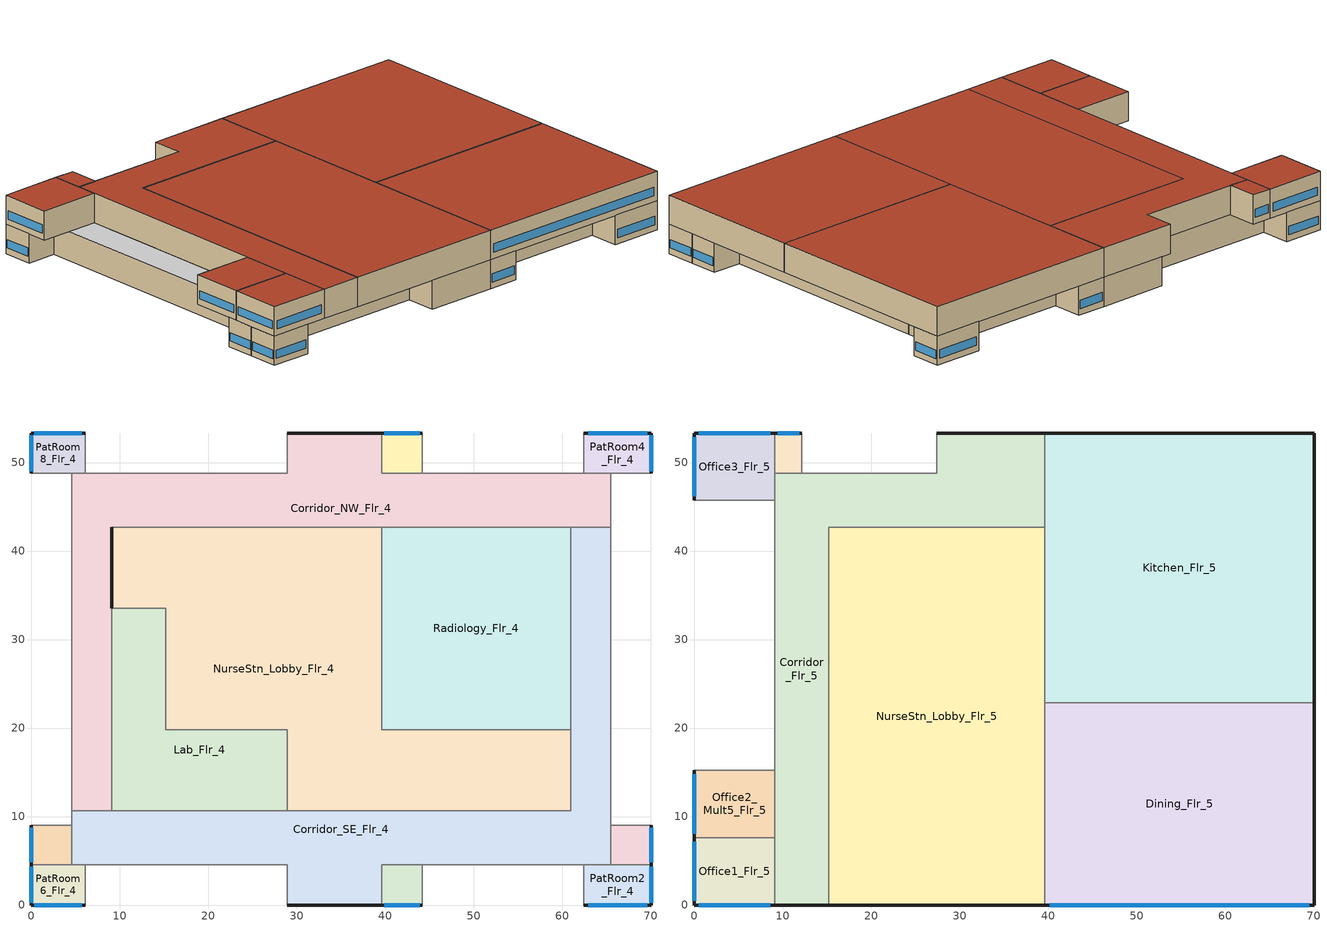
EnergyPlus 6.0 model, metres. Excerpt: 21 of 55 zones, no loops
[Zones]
PatRoom1_Mult10_Flr_4
 floor adiabatic (int_slab_floor): 44.2,4.57 44.2,0 39.62,0 39.62,4.57 z12.8
 wall outside (res_ext_wall): 39.62,0 44.2,0 z12.8:17.07
 wall adiabatic (int_wall): 44.2,0 44.2,4.57 39.62,4.57 39.62,0 z12.8:17.07
 window (Window_U_0.48_SHGC_0.40): 39.9,0 43.92,0 z13.72:14.94
 ceiling adiabatic (int_slab_ceiling): 39.62,4.57 39.62,0 44.2,0 44.2,4.57 z17.07
PatRoom2_Flr_4
 floor adiabatic (int_slab_floor): 70.1,4.57 70.1,0 62.48,0 62.48,4.57 z12.8
 wall outside (res_ext_wall): 62.48,0 70.1,0 70.1,4.57 z12.8:17.07
 wall adiabatic (int_wall): 70.1,4.57 62.48,4.57 62.48,0 z12.8:17.07
 window (Window_U_0.48_SHGC_0.40): 70.1,0.27 70.1,4.3 / 62.94,0 69.65,0 z13.72:14.94
 ceiling adiabatic (int_slab_ceiling): 62.48,4.57 62.48,0 70.1,0 70.1,4.57 z17.07
PatRoom3_Mult10_Flr_4
 floor adiabatic (int_slab_floor): 70.1,8.99 70.1,4.57 65.53,4.57 65.53,8.99 z12.8
 wall outside (res_ext_wall): 70.1,4.57 70.1,8.99 z12.8:17.07
 wall adiabatic (int_wall): 70.1,8.99 65.53,8.99 65.53,4.57 70.1,4.57 z12.8:17.07
 window (Window_U_0.48_SHGC_0.40): 70.1,4.84 70.1,8.73 z13.72:14.94
 ceiling adiabatic (int_slab_ceiling): 65.53,8.99 65.53,4.57 70.1,4.57 70.1,8.99 z17.07
PatRoom4_Flr_4
 floor adiabatic (int_slab_floor): 70.1,53.34 70.1,48.77 62.48,48.77 62.48,53.34 z12.8
 wall outside (res_ext_wall): 70.1,48.77 70.1,53.34 62.48,53.34 z12.8:17.07
 wall adiabatic (int_wall): 62.48,53.34 62.48,48.77 70.1,48.77 z12.8:17.07
 window (Window_U_0.48_SHGC_0.40): 69.65,53.34 62.94,53.34 / 70.1,49.04 70.1,53.07 z13.72:14.94
 ceiling adiabatic (int_slab_ceiling): 62.48,53.34 62.48,48.77 70.1,48.77 70.1,53.34 z17.07
PatRoom5_Mult10_Flr_4
 floor adiabatic (int_slab_floor): 44.2,53.34 44.2,48.77 39.62,48.77 39.62,53.34 z12.8
 wall outside (res_ext_wall): 44.2,53.34 39.62,53.34 z12.8:17.07
 wall adiabatic (int_wall): 39.62,53.34 39.62,48.77 44.2,48.77 44.2,53.34 z12.8:17.07
 window (Window_U_0.48_SHGC_0.40): 43.92,53.34 39.9,53.34 z13.72:14.94
 ceiling adiabatic (int_slab_ceiling): 39.62,53.34 39.62,48.77 44.2,48.77 44.2,53.34 z17.07
Radiology_Flr_4
 floor adiabatic (int_slab_floor): 60.96,42.67 60.96,19.81 39.62,19.81 39.62,42.67 z12.8
 wall to Corridor_NW_Flr_4 (int_wall): 60.96,42.67 39.62,42.67 z12.8:17.07
 wall to Corridor_SE_Flr_4 (int_wall): 60.96,19.81 60.96,42.67 z12.8:17.07
 wall to NurseStn_Lobby_Flr_4 (int_wall): 39.62,42.67 39.62,19.81 60.96,19.81 z12.8:17.07
 ceiling adiabatic (int_slab_ceiling): 39.62,42.67 39.62,19.81 60.96,19.81 60.96,42.67 z17.07
PatRoom6_Flr_4
 floor adiabatic (int_slab_floor): 6.1,4.57 6.1,0 0,0 0,4.57 z12.8
 wall outside (res_ext_wall): 0,4.57 0,0 6.1,0 z12.8:17.07
 wall adiabatic (int_wall): 6.1,0 6.1,4.57 0,4.57 z12.8:17.07
 window (Window_U_0.48_SHGC_0.40): 0.37,0 5.73,0 / 0,4.3 0,0.27 z13.72:14.94
 ceiling adiabatic (int_slab_ceiling): 0,4.57 0,0 6.1,0 6.1,4.57 z17.07
PatRoom7_Mult10_Flr_4
 floor adiabatic (int_slab_floor): 4.57,8.99 4.57,4.57 0,4.57 0,8.99 z12.8
 wall outside (res_ext_wall): 0,8.99 0,4.57 z12.8:17.07
 wall adiabatic (int_wall): 0,4.57 4.57,4.57 4.57,8.99 0,8.99 z12.8:17.07
 window (Window_U_0.48_SHGC_0.40): 0,8.73 0,4.84 z13.72:14.94
 ceiling adiabatic (int_slab_ceiling): 0,8.99 0,4.57 4.57,4.57 4.57,8.99 z17.07
PatRoom8_Flr_4
 floor adiabatic (int_slab_floor): 6.1,53.34 6.1,48.77 0,48.77 0,53.34 z12.8
 wall outside (res_ext_wall): 6.1,53.34 0,53.34 0,48.77 z12.8:17.07
 wall adiabatic (int_wall): 0,48.77 6.1,48.77 6.1,53.34 z12.8:17.07
 window (Window_U_0.48_SHGC_0.40): 5.73,53.34 0.37,53.34 / 0,53.07 0,49.04 z13.72:14.94
 ceiling adiabatic (int_slab_ceiling): 0,53.34 0,48.77 6.1,48.77 6.1,53.34 z17.07
NurseStn_Lobby_Flr_4
 floor adiabatic (int_slab_floor): 9.14,42.67 39.62,42.67 39.62,19.81 60.96,19.81 60.96,10.67 28.96,10.67 28.96,19.81 15.24,19.81 15.24,33.53 9.14,33.53 z12.8
 wall outside (Air_Wall): 9.14,42.67 9.14,33.53 z12.8:17.07
 wall to Corridor_NW_Flr_4 (Air_Wall): 39.62,42.67 9.14,42.67 z12.8:17.07
 wall to Corridor_SE_Flr_4 (Air_Wall): 28.96,10.67 60.96,10.67 60.96,19.81 z12.8:17.07
 wall to Lab_Flr_4 (int_wall): 9.14,33.53 15.24,33.53 15.24,19.81 28.96,19.81 28.96,10.67 z12.8:17.07
 ceiling adiabatic (int_slab_ceiling): 9.14,42.67 9.14,33.53 15.24,33.53 15.24,19.81 28.96,19.81 28.96,10.67 60.96,10.67 60.96,19.81 39.62,19.81 39.62,42.67 z17.07
Lab_Flr_4
 floor adiabatic (int_slab_floor): 9.14,33.53 15.24,33.53 15.24,19.81 28.96,19.81 28.96,10.67 9.14,10.67 z12.8
 wall to Corridor_SE_Flr_4 (int_wall): 9.14,10.67 28.96,10.67 z12.8:17.07
 wall to Corridor_NW_Flr_4 (int_wall): 9.14,33.58 9.14,10.67 z12.8:17.07
 ceiling adiabatic (int_slab_ceiling): 9.14,33.53 9.14,10.67 28.96,10.67 28.96,19.81 15.24,19.81 15.24,33.53 z17.07
Corridor_SE_Flr_4
 floor adiabatic (int_slab_floor): 4.57,4.57 4.57,10.67 60.96,10.67 60.96,42.67 65.53,42.67 65.53,4.57 39.62,4.57 39.62,0 28.96,0 28.96,4.57 z12.8
 wall outside (res_ext_wall): 28.96,0 39.62,0 z12.8:17.07
 wall adiabatic (int_wall): 39.62,0 39.62,4.57 65.53,4.57 65.53,42.67 / 4.57,10.67 4.57,4.57 28.96,4.57 28.96,0 z12.8:17.07
 wall to Corridor_NW_Flr_4 (Air_Wall): 65.53,42.67 60.96,42.67 / 9.14,10.67 4.57,10.67 z12.8:17.07
 ceiling adiabatic (int_slab_ceiling): 4.57,4.57 28.96,4.57 28.96,0 39.62,0 39.62,4.57 65.53,4.57 65.53,42.67 60.96,42.67 60.96,10.67 4.57,10.67 z17.07
Corridor_NW_Flr_4
 floor adiabatic (int_slab_floor): 4.57,10.67 4.57,48.77 28.96,48.77 28.96,53.34 39.62,53.34 39.62,48.77 65.53,48.77 65.53,42.67 9.14,42.67 9.14,10.67 z12.8
 wall outside (Air_Wall): 9.14,33.58 9.14,42.67 z12.8:17.07
 wall outside (res_ext_wall): 39.62,53.34 28.96,53.34 z12.8:17.07
 wall adiabatic (int_wall): 65.53,42.67 65.53,48.77 39.62,48.77 39.62,53.34 / 28.96,53.34 28.96,48.77 4.57,48.77 4.57,10.67 z12.8:17.07
 ceiling adiabatic (int_slab_ceiling): 4.57,10.67 9.14,10.67 9.14,42.67 65.53,42.67 65.53,48.77 39.62,48.77 39.62,53.34 28.96,53.34 28.96,48.77 4.57,48.77 z17.07
Dining_Flr_5
 floor adiabatic (int_slab_floor): 39.62,0 39.62,22.86 70.1,22.86 70.1,0 z17.07
 wall outside (nonres_ext_wall): 39.62,0 70.1,0 70.1,22.86 z17.07:21.34
 wall to Kitchen_Flr_5 (int_wall): 70.1,22.86 39.62,22.86 z17.07:21.34
 wall to NurseStn_Lobby_Flr_5 (int_wall): 39.62,22.86 39.62,0 z17.07:21.34
 window (Window_U_0.48_SHGC_0.40): 40.2,0 69.53,0 z17.98:19.2
 roof outside (nonres_roof): 39.62,0 70.1,0 70.1,22.86 39.62,22.86 z21.34
NurseStn_Lobby_Flr_5
 floor adiabatic (int_slab_floor): 15.24,0 15.24,42.67 39.62,42.67 39.62,0 z17.07
 wall outside (nonres_ext_wall): 15.24,0 39.62,0 z17.07:21.34
 wall to Corridor_Flr_5 (Air_Wall): 39.62,42.67 15.24,42.67 z17.07:21.34
 wall to Kitchen_Flr_5 (int_wall): 39.62,22.86 39.62,42.67 z17.07:21.34
 wall to Corridor_Flr_5 (int_wall): 15.24,42.67 15.24,0 z17.07:21.34
 roof outside (nonres_roof): 15.24,0 39.62,0 39.62,42.67 15.24,42.67 z21.34
Kitchen_Flr_5
 floor adiabatic (int_slab_floor): 70.1,53.34 70.1,22.86 39.62,22.86 39.62,53.34 z17.07
 wall outside (nonres_ext_wall): 70.1,22.86 70.1,53.34 39.62,53.34 z17.07:21.34
 wall to Corridor_Flr_5 (int_wall): 39.62,53.34 39.62,42.67 z17.07:21.34
 roof outside (nonres_roof): 39.62,53.34 39.62,22.86 70.1,22.86 70.1,53.34 z21.34
Office1_Flr_5
 floor adiabatic (int_slab_floor): 9.14,7.62 9.14,0 0,0 0,7.62 z17.07
 wall outside (nonres_ext_wall): 0,7.62 0,0 9.14,0 z17.07:21.34
 wall adiabatic (int_wall): 9.14,0 9.14,7.62 0,7.62 z17.07:21.34
 window (Window_U_0.48_SHGC_0.40): 0.55,0 8.6,0 / 0,7.16 0,0.46 z17.98:19.2
 roof outside (nonres_roof): 0,7.62 0,0 9.14,0 9.14,7.62 z21.34
Office2_Mult5_Flr_5
 floor adiabatic (int_slab_floor): 9.14,15.24 9.14,7.62 0,7.62 0,15.24 z17.07
 wall outside (nonres_ext_wall): 0,15.24 0,7.62 z17.07:21.34
 wall adiabatic (int_wall): 0,7.62 9.14,7.62 9.14,15.24 0,15.24 z17.07:21.34
 window (Window_U_0.48_SHGC_0.40): 0,14.78 0,8.08 z17.98:19.2
 roof outside (nonres_roof): 0,15.24 0,7.62 9.14,7.62 9.14,15.24 z21.34
Office3_Flr_5
 floor adiabatic (int_slab_floor): 9.14,53.34 9.14,45.72 0,45.72 0,53.34 z17.07
 wall outside (nonres_ext_wall): 9.14,53.34 0,53.34 0,45.72 z17.07:21.34
 wall adiabatic (int_wall): 0,45.72 9.14,45.72 9.14,53.34 z17.07:21.34
 window (Window_U_0.48_SHGC_0.40): 8.6,53.34 0.55,53.34 / 0,52.88 0,46.18 z17.98:19.2
 roof outside (nonres_roof): 0,53.34 0,45.72 9.14,45.72 9.14,53.34 z21.34
Office4_Mult6_Flr_5
 floor adiabatic (int_slab_floor): 12.19,53.34 12.19,48.77 9.14,48.77 9.14,53.34 z17.07
 wall outside (nonres_ext_wall): 12.19,53.34 9.14,53.34 z17.07:21.34
 wall adiabatic (int_wall): 9.14,53.34 9.14,48.77 12.19,48.77 12.19,53.34 z17.07:21.34
 window (Window_U_0.48_SHGC_0.40): 11.88,53.34 9.45,53.34 z17.98:19.2
 roof outside (nonres_roof): 9.14,53.34 9.14,48.77 12.19,48.77 12.19,53.34 z21.34
Corridor_Flr_5
 floor adiabatic (int_slab_floor): 9.14,0 9.14,48.77 27.43,48.77 27.43,53.34 39.62,53.34 39.62,42.67 15.24,42.67 15.24,0 z17.07
 wall outside (nonres_ext_wall): 39.62,53.34 27.43,53.34 / 9.14,0 15.24,0 z17.07:21.34
 wall adiabatic (int_wall): 27.43,53.34 27.43,48.77 9.14,48.77 9.14,0 z17.07:21.34
 roof outside (nonres_roof): 9.14,0 15.24,0 15.24,42.67 39.62,42.67 39.62,53.34 27.43,53.34 27.43,48.77 9.14,48.77 z21.34
[Building]
ASHRAE 90.1 Prototype:Hospital: -90, City, 0.04, 0.2, FullInteriorAndExterior, 25
[Site:Location]
Site:Location=CHICAGO_IL_USA TMY2-94846; Latitude {N+ S-}=41.78; Longitude {W- E+}=-87.75; Time Zone Relative to GMT {GMT+/-}=-6; Elevation {m}=190
[SizingPeriod:DesignDay] Barometric Pressure {N/M**2}=99063.21; Rain {0-no,1-yes}=0; Snow on ground {0-no,1-yes}=0; Day of Month=21; Daylight Savings Time Indicator=0; Humidity Indicating Temperature Type=WetBulb
Name | Max Dry-Bulb {C} | Daily Temp Range {C} | WetBulb at Max {C} | Wind Speed {M/Sec} | Wind Direction {Degrees N=0, S=180} | Clearness {0.0 to 1.1} | Month | Day Type
CHICAGO_IL_USA Heating 99.6% Conditions | -21.2 | 0 | -21.2 | 4.6 | 270 | 0 | 1 | WinterDesignDay
CHICAGO_IL_USA Cooling .4% Conditions DB=>MWB | 32.8 | 10.9 | 23.6 | 0 | 0 | 1 | 7 | SummerDesignDay
[Site:WaterMainsTemperature]
Calculation Method=Correlation; Annual Average Outdoor Air Temperature {C},                        !- Annual Average Outdoor Air Temperature {C},                        !- Annual Average Outdoor Air Temperature {C}=9.75; Maximum Difference In Monthly Average Outdoor Air Temperatures {deltaC}!- Maximum Difference In Monthly Average Outdoor Air Temperatures {deltaC}!- Maximum Difference In Monthly Average Outdoor Air Temperatures {deltaC}=28.14
[Material]
Name | Roughness | Thickness {m} | Conductivity {W/m-K} | Density {kg/m3} | Specific Heat {J/kg-K} | Thermal Absorptance | Solar Absorptance | Visible Absorptance | Absorptance:Thermal | Absorptance:Solar | Absorptance:Visible
Std Wood 6inch | MediumSmooth | 0.15 | 0.12 | 540 | 1210 | 0.9 | 0.7 | 0.7
F08 Metal surface | Smooth | 0.0008 | 45.28 | 7824 | 500
F13 Built-up roofing | Rough | 0.0095 | 0.16 | 1120 | 1460 |  |  |  | 0.9 | 0.7
G01 13mm gypsum board | Smooth | 0.0127 | 0.16 | 800 | 1090 |  |  |  | 0.9 | 0.7 | 0.5
200mm Normalweight concrete wall | MediumRough | 0.2032 | 2.31 | 2322 | 832
100mm Normalweight concrete floor | MediumRough | 0.1016 | 2.31 | 2322 | 832
[Material:NoMass]
CP02 CARPET PAD: VeryRough, 0.21648, 0.9, 0.7, 0.8
Air_Wall_Material: Rough, 0.207949, 0.9, 0.7
Nonres_Roof_Insulation: MediumSmooth, 3.4722, 0.9, 0.7, 0.7
Nonres_Exterior_Wall_Insulation: MediumSmooth, 1.63975, 0.9, 0.7, 0.7
Res_Exterior_Wall_Insulation: MediumSmooth, 1.88434, 0.9, 0.7, 0.7
[Construction]
InteriorFurnishings: Std Wood 6inch
Air_Wall: Air_Wall_Material
int_wall: G01 13mm gypsum board, G01 13mm gypsum board
int_slab_floor: 100mm Normalweight concrete floor, CP02 CARPET PAD
int_slab_ceiling: CP02 CARPET PAD, 100mm Normalweight concrete floor
nonres_roof: F13 Built-up roofing, Nonres_Roof_Insulation, F08 Metal surface
nonres_ext_wall: 200mm Normalweight concrete wall, Nonres_Exterior_Wall_Insulation, G01 13mm gypsum board
res_ext_wall: 200mm Normalweight concrete wall, Res_Exterior_Wall_Insulation, G01 13mm gypsum board
Window_U_0.48_SHGC_0.40: REF D CLEAR 6MM, AIR 13MM, CLEAR 6MM
[WindowMaterial:Glazing] Optical Data Type=SpectralAverage; Thickness {m}=0.006; Infrared Transmittance at Normal Incidence=0; Front Side Infrared Hemispherical Emissivity=0.84; Conductivity {W/m-K}=0.9
Name | Solar Transmittance at Normal Incidence | Front Side Solar Reflectance at Normal Incidence | Back Side Solar Reflectance at Normal Incidence | Visible Transmittance at Normal Incidence | Front Side Visible Reflectance at Normal Incidence | Back Side Visible Reflectance at Normal Incidence | Back Side Infrared Hemispherical Emissivity
CLEAR 6MM | 0.775 | 0.071 | 0.071 | 0.881 | 0.08 | 0.08 | 0.84
REF D CLEAR 6MM | 0.429 | 0.308 | 0.379 | 0.334 | 0.453 | 0.505 | 0.82
[WindowMaterial:Gas]
AIR 13MM: Gas Type=Air; Thickness {m}=0.0127
[SurfaceProperty:OtherSideCoefficients] Combined Convective Radiative Film Coefficient=0; Constant Temperature=1; Constant Temperature Coefficient=1; External Dry-Bulb Temperature Coefficient=0; Ground Temperature Coefficient=0; Wind Speed Coefficient=0; Zone Air Temperature Coefficient=0; Sinusoidal Variation of Constant Temperature Coefficient=No; Period of Sinusoidal Variation=24
Name | Constant Temperature Schedule
surfPropOthSdCoefBasementAvgWall | scheduleOSCBasementWallSurfaceTemp
surfPropOthSdCoefBasementAvgFloor | scheduleOSCBasementFloorTemp
surfPropOthSdCoefBasementUpperWall | scheduleOSCBasementUpperWallTemp
surfPropOthSdCoefBasementLowerWall | scheduleOSCBasementLowerWallTemp
[Zone] Type=1; Ceiling Height {m}=4.2683; Part of Total Floor Area=YES
Name | Multiplier | Volume {m3}
PatRoom1_Mult10_Flr_4; PatRoom5_Mult10_Flr_4 | 10 | 89.21
PatRoom2_Flr_4; PatRoom4_Flr_4 | 1 | 148.71
PatRoom3_Mult10_Flr_4; PatRoom7_Mult10_Flr_4 | 10 | 86.26
Radiology_Flr_4 | 1 | 2081.82
PatRoom6_Flr_4; PatRoom8_Flr_4 | 1 | 118.96
NurseStn_Lobby_Flr_4 | 1 | 3866.22
Lab_Flr_4 | 1 | 1129.43
Corridor_SE_Flr_4; Corridor_NW_Flr_4 | 1 | 2418.88
Dining_Flr_5 | 1 | 2974.04
NurseStn_Lobby_Flr_5 | 1 | 4441.23
Kitchen_Flr_5 | 1 | 3965.37
Office1_Flr_5 | 1 | 297.5
Office2_Mult5_Flr_5 | 5 | 297.41
Office3_Flr_5 | 1 | 297.41
Office4_Mult6_Flr_5 | 6 | 59.5
Corridor_Flr_5 | 1 | 2141.32
[InternalMass] Construction=InteriorFurnishings
Name | Zone | Surface Area {m2}
PatRoom1_Mult10_Flr_4_InternalMass_1 | PatRoom1_Mult10_Flr_4 | 41.8064
PatRoom2_Flr_4_InternalMass_1 | PatRoom2_Flr_4 | 69.6773
PatRoom3_Mult10_Flr_4_InternalMass_1 | PatRoom3_Mult10_Flr_4 | 40.4165
PatRoom4_Flr_4_InternalMass_1 | PatRoom4_Flr_4 | 69.6773
PatRoom5_Mult10_Flr_4_InternalMass_1 | PatRoom5_Mult10_Flr_4 | 41.8064
Radiology_Flr_4_InternalMass_1 | Radiology_Flr_4 | 975.4819
PatRoom6_Flr_4_InternalMass_1 | PatRoom6_Flr_4 | 55.7418
PatRoom7_Mult10_Flr_4_InternalMass_1 | PatRoom7_Mult10_Flr_4 | 40.4165
PatRoom8_Flr_4_InternalMass_1 | PatRoom8_Flr_4 | 55.7418
NurseStn_Lobby_Flr_4_InternalMass_1 | NurseStn_Lobby_Flr_4 | 1811.61
Lab_Flr_4_InternalMass_1 | Lab_Flr_4 | 529.5473
Corridor_SE_Flr_4_InternalMass_1 | Corridor_SE_Flr_4 | 1133.42
Corridor_NW_Flr_4_InternalMass_1 | Corridor_NW_Flr_4 | 1133.42
Dining_Flr_5_InternalMass_1 | Dining_Flr_5 | 1393.55
NurseStn_Lobby_Flr_5_InternalMass_1 | NurseStn_Lobby_Flr_5 | 2081.03
Kitchen_Flr_5_InternalMass_1 | Kitchen_Flr_5 | 1858.06
Office1_Flr_5_InternalMass_1 | Office1_Flr_5 | 139.3911
Office2_Mult5_Flr_5_InternalMass_1 | Office2_Mult5_Flr_5 | 139.3546
Office3_Flr_5_InternalMass_1 | Office3_Flr_5 | 139.3546
Office4_Mult6_Flr_5_InternalMass_1 | Office4_Mult6_Flr_5 | 27.8709
Corridor_Flr_5_InternalMass_1 | Corridor_Flr_5 | 1003.35
[People] Number of People Calculation Method=People; Fraction Radiant=0.3; Sensible Heat Fraction=AUTOCALCULATE; Activity Level Schedule=ACTIVITY_SCH; Enable ASHRAE 55 Comfort Warnings=No; Mean Radiant Temperature Calculation Type=ZoneAveraged; Work Efficiency Schedule=WORK_EFF_SCH; Clothing Insulation Schedule=CLOTHING_SCH; Air Velocity Schedule=AIR_VELO_SCH; Thermal Comfort Model 1 Type=FANGER
Name | Zone or ZoneList | Number of People Schedule | Number of People
PatRoom1_Mult10_Flr_4 | PatRoom1_Mult10_Flr_4 | BLDG_OCC_EXTD_SCH | 1.1244
PatRoom2_Flr_4 | PatRoom2_Flr_4 | BLDG_OCC_EXTD_SCH | 1.8744
PatRoom3_Mult10_Flr_4 | PatRoom3_Mult10_Flr_4 | BLDG_OCC_EXTD_SCH | 1.0873
PatRoom4_Flr_4 | PatRoom4_Flr_4 | BLDG_OCC_EXTD_SCH | 1.8744
PatRoom5_Mult10_Flr_4 | PatRoom5_Mult10_Flr_4 | BLDG_OCC_EXTD_SCH | 1.1244
Radiology_Flr_4 | Radiology_Flr_4 | BLDG_OCC_SCH | 26.2404
PatRoom6_Flr_4 | PatRoom6_Flr_4 | BLDG_OCC_EXTD_SCH | 1.4994
PatRoom7_Mult10_Flr_4 | PatRoom7_Mult10_Flr_4 | BLDG_OCC_EXTD_SCH | 1.0873
PatRoom8_Flr_4 | PatRoom8_Flr_4 | BLDG_OCC_EXTD_SCH | 1.4994
NurseStn_Lobby_Flr_4 | NurseStn_Lobby_Flr_4 | BLDG_OCC_EXTD_SCH | 12.9952
Lab_Flr_4 | Lab_Flr_4 | BLDG_OCC_SCH | 14.2446
Corridor_SE_Flr_4 | Corridor_SE_Flr_4 | BLDG_OCC_EXTD_SCH | 6.0978
Corridor_NW_Flr_4 | Corridor_NW_Flr_4 | BLDG_OCC_EXTD_SCH | 6.0978
Dining_Flr_5 | Dining_Flr_5 | BLDG_OCC_EXTD_SCH | 74.9725
NurseStn_Lobby_Flr_5 | NurseStn_Lobby_Flr_5 | BLDG_OCC_SCH | 14.9279
Kitchen_Flr_5 | Kitchen_Flr_5 | BLDG_OCC_EXTD_SCH | 49.9818
Office1_Flr_5 | Office1_Flr_5 | BLDG_OCC_SCH | 5.2498
Office2_Mult5_Flr_5 | Office2_Mult5_Flr_5 | BLDG_OCC_SCH | 5.2483
Office3_Flr_5 | Office3_Flr_5 | BLDG_OCC_SCH | 5.2483
Office4_Mult6_Flr_5 | Office4_Mult6_Flr_5 | BLDG_OCC_SCH | 1.05
Corridor_Flr_5 | Corridor_Flr_5 | BLDG_OCC_EXTD_SCH | 5.3981
[Lights] Design Level Calculation Method=Watts/Area; Return Air Fraction=0; Fraction Radiant=0.7; Fraction Visible=0.2; Fraction Replaceable=1; Return Air Fraction Calculated from Plenum Temperature=No
Name | Zone or ZoneList | Schedule | Watts per Zone Floor Area {W/m2},                        !- Watts per Zone Floor Area {W/m2},                        !- Watts per Zone Floor Area {W/m2}
PatRoom1_Mult10_Flr_4_Lights | PatRoom1_Mult10_Flr_4 | BLDG_LIGHT_EXTD_SCH | 6.33348
PatRoom2_Flr_4_Lights | PatRoom2_Flr_4 | BLDG_LIGHT_EXTD_SCH | 6.33348
PatRoom3_Mult10_Flr_4_Lights | PatRoom3_Mult10_Flr_4 | BLDG_LIGHT_EXTD_SCH | 6.33348
PatRoom4_Flr_4_Lights | PatRoom4_Flr_4 | BLDG_LIGHT_EXTD_SCH | 6.33348
PatRoom5_Mult10_Flr_4_Lights | PatRoom5_Mult10_Flr_4 | BLDG_LIGHT_EXTD_SCH | 6.33348
Radiology_Flr_4_Lights | Radiology_Flr_4 | BLDG_LIGHT_SCH | 13.8682
PatRoom6_Flr_4_Lights | PatRoom6_Flr_4 | BLDG_LIGHT_EXTD_SCH | 6.33348
PatRoom7_Mult10_Flr_4_Lights | PatRoom7_Mult10_Flr_4 | BLDG_LIGHT_EXTD_SCH | 6.33348
PatRoom8_Flr_4_Lights | PatRoom8_Flr_4 | BLDG_LIGHT_EXTD_SCH | 6.33348
NurseStn_Lobby_Flr_4_Lights | NurseStn_Lobby_Flr_4 | BLDG_LIGHT_EXTD_SCH | 9.21821
Lab_Flr_4_Lights | Lab_Flr_4 | BLDG_LIGHT_SCH | 19.1425
Corridor_SE_Flr_4_Lights | Corridor_SE_Flr_4 | BLDG_LIGHT_EXTD_SCH | 9.09658
Corridor_NW_Flr_4_Lights | Corridor_NW_Flr_4 | BLDG_LIGHT_EXTD_SCH | 9.09658
Dining_Flr_5_Lights | Dining_Flr_5 | BLDG_LIGHT_EXTD_SCH | 6.6564
NurseStn_Lobby_Flr_5_Lights | NurseStn_Lobby_Flr_5 | BLDG_LIGHT_SCH | 9.21821
Kitchen_Flr_5_Lights | Kitchen_Flr_5 | BLDG_LIGHT_EXTD_SCH | 10.3161
Office1_Flr_5_Lights | Office1_Flr_5 | BLDG_LIGHT_SCH | 11.6078
Office2_Mult5_Flr_5_Lights | Office2_Mult5_Flr_5 | BLDG_LIGHT_SCH | 11.6078
Office3_Flr_5_Lights | Office3_Flr_5 | BLDG_LIGHT_SCH | 11.6078
Office4_Mult6_Flr_5_Lights | Office4_Mult6_Flr_5 | BLDG_LIGHT_SCH | 11.6078
Corridor_Flr_5_Lights | Corridor_Flr_5 | BLDG_LIGHT_EXTD_SCH | 9.09658
[ElectricEquipment] Design Level Calculation Method=EquipmentLevel; Fraction Latent=0
Name | Zone or ZoneList | Schedule | Design Level {W} | Fraction Radiant | Fraction Lost | Schedule Name,                        !- Schedule Name,                        !- Schedule
PatRoom1_Mult10_Flr_4_MiscPlug_Equip | PatRoom1_Mult10_Flr_4 | BLDG_EQUIP_EXTD_SCH | 449.8365 | 0.5 | 0
PatRoom2_Flr_4_MiscPlug_Equip | PatRoom2_Flr_4 | BLDG_EQUIP_EXTD_SCH | 749.7275 | 0.5 | 0
PatRoom3_Mult10_Flr_4_MiscPlug_Equip | PatRoom3_Mult10_Flr_4 | BLDG_EQUIP_EXTD_SCH | 434.8813 | 0.5 | 0
PatRoom4_Flr_4_MiscPlug_Equip | PatRoom4_Flr_4 | BLDG_EQUIP_EXTD_SCH | 749.7275 | 0.5 | 0
PatRoom5_Mult10_Flr_4_MiscPlug_Equip | PatRoom5_Mult10_Flr_4 | BLDG_EQUIP_EXTD_SCH | 449.8365 | 0.5 | 0
Radiology_Flr_4_MiscPlug_Equip | Radiology_Flr_4 |  | 52499.9 | 0.5 | 0 | BLDG_EQUIP_SCH_ADV
PatRoom6_Flr_4_MiscPlug_Equip | PatRoom6_Flr_4 | BLDG_EQUIP_EXTD_SCH | 599.782 | 0.5 | 0
PatRoom7_Mult10_Flr_4_MiscPlug_Equip | PatRoom7_Mult10_Flr_4 | BLDG_EQUIP_EXTD_SCH | 434.8813 | 0.5 | 0
PatRoom8_Flr_4_MiscPlug_Equip | PatRoom8_Flr_4 | BLDG_EQUIP_EXTD_SCH | 599.782 | 0.5 | 0
NurseStn_Lobby_Flr_4_MiscPlug_Equip | NurseStn_Lobby_Flr_4 | BLDG_EQUIP_EXTD_SCH | 10136 | 0.5 | 0
Lab_Flr_4_MiscPlug_Equip | Lab_Flr_4 |  | 11395.9 | 0.5 | 0 | BLDG_EQUIP_SCH_ADV
Dining_Flr_5_MiscPlug_Equip | Dining_Flr_5 | BLDG_EQUIP_EXTD_SCH | 7497.28 | 0.5 | 0
NurseStn_Lobby_Flr_5_MiscPlug_Equip | NurseStn_Lobby_Flr_5 |  | 11643.4 | 0.5 | 0 | BLDG_EQUIP_SCH_ADV
Kitchen_Flr_5_MiscPlug_Equip | Kitchen_Flr_5 | BLDG_EQUIP_EXTD_SCH | 74972.8 | 0.5 | 0
Kitchen_Flr_5_ExhFan_Equip | Kitchen_Flr_5 | Kitchen_Exhaust_SCH | 1256.61 | 0 | 1
Office1_Flr_5_MiscPlug_Equip | Office1_Flr_5 |  | 749.9243 | 0.5 | 0 | BLDG_EQUIP_SCH_ADV
Office2_Mult5_Flr_5_MiscPlug_Equip | Office2_Mult5_Flr_5 |  | 749.7275 | 0.5 | 0 | BLDG_EQUIP_SCH_ADV
Office3_Flr_5_MiscPlug_Equip | Office3_Flr_5 |  | 749.7275 | 0.5 | 0 | BLDG_EQUIP_SCH_ADV
Office4_Mult6_Flr_5_MiscPlug_Equip | Office4_Mult6_Flr_5 |  | 149.9455 | 0.5 | 0 | BLDG_EQUIP_SCH_ADV
[Exterior:FuelEquipment] Fuel Use Type=Electricity
Name | Schedule | Design Level {W} | Schedule Name,                        !- Schedule Name,                        !- Schedule | Design Level {W},                        !- Design Level {W},                        !- Design Level {W}
Elevators | BLDG_ELEVATORS | 162963
Elevators_Lights_Fan |  |  | ELEV_LIGHT_FAN_SCH_ADD_DF | 847.2
[GasEquipment]
Kitchen_Flr_5_MiscPlugGas_Equip: Zone or ZoneList=Kitchen_Flr_5; Schedule=BLDG_EQUIP_EXTD_SCH; Design Level Calculation Method=EquipmentLevel; Design Level {W}=149946; Fraction Latent=0; Fraction Radiant=0.5; Fraction Lost=0
[Exterior:Lights]
Exterior_Lights: Schedule=Always_On; Design Level {W},                        !- Design Level {W},                        !- Design Level {W}=13088; Control Option=AstronomicalClock
[Daylighting:Controls] Total Daylighting Reference Points=2; X-Coordinate of First Reference Point {m}=1.397; Z-Coordinate of First Reference Point {m}=17.8352; X-Coordinate of Second Reference Point {m}=4.572; Z-Coordinate of Second Reference Point {m}=17.8352; Fraction of Zone Controlled by First Reference Point=0.225; Fraction of Zone Controlled by Second Reference Point=0.225; Illuminance Setpoint at First Reference Point {lux}=500; Illuminance Setpoint at Second Reference Point {lux}=500; Lighting Control Type=2; Maximum Allowable Discomfort Glare Index=22; Minimum Input Power Fraction for Continuous Dimming Control=0.3; Minimum Light Output Fraction for Continuous Dimming Control=0.2; Number of Stepped Control Steps=3; Probability Lighting will be Reset When Needed in Manual Stepped Control=1
Name | Y-Coordinate of First Reference Point {m} | Y-Coordinate of Second Reference Point {m} | Glare Calculation Azimuth Angle of View Direction Clockwise from Zone y-Axis {deg}
Office1_Flr_5 | 3.811 | 1.397 | 270
Office3_Flr_5 | 49.53 | 51.943 | 0
[ZoneInfiltration:DesignFlowRate] Schedule=INFIL_SCH_PNNL; Design Flow Rate Calculation Method=Flow/ExteriorArea; Constant Term Coefficient=0; Temperature Term Coefficient=0; Velocity Term Coefficient=0.224; Velocity Squared Term Coefficient=0
Name | Zone or ZoneList | Flow per Exterior Surface Area {m3/s-m2},                        !- Flow per Exterior Surface Area {m3/s-m2},                        !- Flow per Exterior Surface Area {m3/s-m2}
PatRoom1_Mult10_Flr_4_Infiltration | PatRoom1_Mult10_Flr_4 | 0.00056896
PatRoom2_Flr_4_Infiltration | PatRoom2_Flr_4 | 0.00056896
PatRoom3_Mult10_Flr_4_Infiltration | PatRoom3_Mult10_Flr_4 | 0.00056896
PatRoom4_Flr_4_Infiltration | PatRoom4_Flr_4 | 0.00056896
PatRoom5_Mult10_Flr_4_Infiltration | PatRoom5_Mult10_Flr_4 | 0.00056896
Radiology_Flr_4_Infiltration | Radiology_Flr_4 | 0.00056896
PatRoom6_Flr_4_Infiltration | PatRoom6_Flr_4 | 0.00056896
PatRoom7_Mult10_Flr_4_Infiltration | PatRoom7_Mult10_Flr_4 | 0.00056896
PatRoom8_Flr_4_Infiltration | PatRoom8_Flr_4 | 0.00056896
NurseStn_Lobby_Flr_4_Infiltration | NurseStn_Lobby_Flr_4 | 0.00056896
Lab_Flr_4_Infiltration | Lab_Flr_4 | 0.00056896
Corridor_SE_Flr_4_Infiltration | Corridor_SE_Flr_4 | 0.00056896
Corridor_NW_Flr_4_Infiltration | Corridor_NW_Flr_4 | 0.00056896
Dining_Flr_5_Infiltration | Dining_Flr_5 | 0.000140135
NurseStn_Lobby_Flr_5_Infiltration | NurseStn_Lobby_Flr_5 | 5.17185e-05
Kitchen_Flr_5_Infiltration | Kitchen_Flr_5 | 0.000124488
Office1_Flr_5_Infiltration | Office1_Flr_5 | 0.000288235
Office2_Mult5_Flr_5_Infiltration | Office2_Mult5_Flr_5 | 0.000181043
Office3_Flr_5_Infiltration | Office3_Flr_5 | 0.000288235
Office4_Mult6_Flr_5_Infiltration | Office4_Mult6_Flr_5 | 0.000274637
Corridor_Flr_5_Infiltration | Corridor_Flr_5 | 7.6582e-05
[ZoneMixing] Zone=Kitchen_Flr_5; Schedule=Kitchen_Exhaust_SCH; Design Flow Rate Calculation Method=Flow/Zone; Delta Temperature {deltaC}=0
Name | Design Flow Rate {m3/s} | Source Zone
Kitchen_Flr_5 Exhaust Fanmixing_1 | 0.90227 | DINING_FLR_5
Kitchen_Flr_5 Exhaust Fanmixing_2 | 0.35226 | NURSESTN_LOBBY_FLR_5
Kitchen_Flr_5 Exhaust Fanmixing_3 | 0.03362 | OFFICE1_FLR_5
Kitchen_Flr_5 Exhaust Fanmixing_4 | 0.03362 | OFFICE2_MULT5_FLR_5
Kitchen_Flr_5 Exhaust Fanmixing_5 | 0.03362 | OFFICE3_FLR_5
Kitchen_Flr_5 Exhaust Fanmixing_6 | 0.00672 | OFFICE4_MULT6_FLR_5
Kitchen_Flr_5 Exhaust Fanmixing_7 | 0.15286 | CORRIDOR_FLR_5
[Sizing:Zone]
Kitchen_Flr_5: Zone Cooling Design Supply Air Temperature {C}=12.8; Zone Heating Design Supply Air Temperature {C}=40; Zone Cooling Design Supply Air Humidity Ratio {kg-H2O/kg-air},                        !- Zone Cooling Design Supply Air Humidity Ratio {kg-H2O/kg-air},                        !- Zone Cooling Design Supply Air Humidity Ratio {kg-H2O/kg-air}=0.0085; Zone Heating Design Supply Air Humidity Ratio {kg-H2O/kg-air}=0.008; Outdoor Air Method=Flow/Zone; Outdoor Air Flow per Zone {m3/s}=1.88306; Zone Heating Sizing Factor=0; Zone Cooling Sizing Factor=0; Cooling Design Air Flow Method=DesignDay; Cooling Design Air Flow Rate {m3/s}=0; Cooling Minimum Air Flow {m3/s}=0; Cooling Minimum Air Flow Fraction=0; Heating Design Air Flow Method=DesignDay; Heating Design Air Flow Rate {m3/s}=0
[AvailabilityManager:NightCycle] Applicability Schedule=Always_On; Fan Schedule=HVACOperationSchd; Control Type=CycleOnAny; Thermostat Tolerance {deltaC}=1; Cycling Run Time {s}=1800
VAV_1 Availability Manager; VAV_ER Availability Manager; VAV_OR Availability Manager; VAV_ICU Availability Manager; VAV_PATRMS Availability Manager; VAV_2 Availability Manager; VAV_LABS Availability Manager; CAV_KITCHEN Availability Manager
[Zone equipment]
Kitchen_Flr_5: Kitchen_Flr_5 Exhaust Fan, Kitchen_Flr_5 CAV Box
[Refrigeration:CompressorRack] Heat Rejection Location=OUTDOORS; Design Condenser Fan Power {W}=1000; Condenser Type=AirCooled
Name | Design Compressor Rack COP {W/W} | Compressor Rack COP Function of Temperature Curve | Condenser Fan Power Function of Temperature Curve | Refrigeration Case Name or WalkIn Name or CaseAndWalkInList
RACK1 | 1.5 | RACK1_RackCOPfTCurve | RACK1_RackCondFanCurve2 | RACK1CaseList
RACK2 | 3 | RACK2_RackCOPfTCurve |  | RACK2CaseList
[Refrigeration:CaseAndWalkInList]
Name | Case or WalkIn 1
RACK1CaseList | Kitchen_Flr_5_Case:1_WALKINFREEZER
RACK2CaseList | Kitchen_Flr_5_Case:2_SELFCONTAINEDDISPLAYCASE
[Refrigeration:Case] Availability Schedule=ALWAYS_ON; Zone=Kitchen_Flr_5; Rated Ambient Temperature {C}=23.88; Rated Ambient Relative Humidity {percent}=55; Latent Case Credit Curve Type=CaseTemperatureMethod; Case Lighting Schedule=BLDG_LIGHT_SCH; Fraction of Lighting Energy to Case=1; Case Anti-Sweat Heater Power per Unit Length {W/m}=0; Minimum Anti-Sweat Heater Power per Unit Length {W/m}=0; Anti-Sweat Heater Control Type=NONE; Humidity at Zero Anti-Sweat Heater Energy {percent}=0; Case Height {m}=0
Name | Rated Total Cooling Capacity per Unit Length {W/m} | Rated Latent Heat Ratio | Rated Runtime Fraction | Case Length {m} | Case Operating Temperature {C} | Latent Case Credit Curve | Standard Case Fan Power per Unit Length {W/m} | Operating Case Fan Power per Unit Length {W/m} | Standard Case Lighting Power per Unit Length {W/m} | Fraction of Anti-Sweat Heater Energy to Case | Case Defrost Power per Unit Length {W/m} | Case Defrost Type | Case Defrost Schedule | Case Defrost Drip-Down Schedule | Under Case HVAC Return Air Fraction | Refrigerated Case Restocking Schedule | Case Credit Fraction Schedule
Kitchen_Flr_5_Case:1_WALKINFREEZER | 734 | 0.1 | 0.4 | 10.98 | -23 | Kitchen_Flr_5_Case:1_WALKINFREEZERSingleShelfHorizontal_LatentEnergyMult | 69 | 69 | 33 | 0 | 364 | ELECTRIC | Kitchen_Flr_5_Case:1_WALKINFREEZER_CaseDefrost2aDaySched | Kitchen_Flr_5_Case:1_WALKINFREEZER_CaseDripDown2aDaySched | 0 | Kitchen_Flr_5_Case:1_WALKINFREEZER_WalkInStockingSched | Kitchen_Flr_5_Case:1_WALKINFREEZER_CaseCreditReduxSched
Kitchen_Flr_5_Case:2_SELFCONTAINEDDISPLAYCASE | 886.5 | 0.08 | 0.85 | 8.93 | 2 | Kitchen_Flr_5_Case:2_SELFCONTAINEDDISPLAYCASEMultiShelfVertical_LatentEnergyMult | 67 | 67 | 40 | 0.2 | 0 | NONE |  |  | 0.05 | Kitchen_Flr_5_Case:2_SELFCONTAINEDDISPLAYCASE_CaseStockingSched
[AirTerminal:SingleDuct:Uncontrolled]
Kitchen_Flr_5 CAV Box: Availability Schedule=ALWAYS_ON; Maximum Air Flow Rate {m3/s}=AUTOSIZE
[ZoneControl:Thermostat]
Kitchen_Flr_5 Thermostat: Zone or ZoneList=Kitchen_Flr_5; Control Type Schedule=Dual Zone Control Type Sched; Control 1=Kitchen_Flr_5 DualSPSched
[ThermostatSetpoint:DualSetpoint]
Kitchen_Flr_5 DualSPSched: Heating Setpoint Temperature Schedule=HtgSetP_Sch; Cooling Setpoint Temperature Schedule=ClgSetP_Sch
[Fan:ZoneExhaust]
Kitchen_Flr_5 Exhaust Fan: Availability Schedule=Kitchen_Exhaust_SCH; Fan Efficiency=1; Pressure Rise {Pa}=0.000001; Maximum Flow Rate {m3/s}=1.88306
[Schedule:Compact]
scheduleOSCBasementWallSurfaceTemp: Temperature, Through:   1/31, For:AllDays, Until:24:00, 19.92, Through:   2/28, For:AllDays, Until:24:00, 19.93, Through:   3/31, For:AllDays, Until:24:00, 20.12, Through:   4/30, For:AllDays, Until:24:00, 20.4, Through:   5/31, For:AllDays, Until:24:00, 20.81, Through:   6/30, For:AllDays, Until:24:00, 23.86, Through:   7/31, For:AllDays, Until:24:00, 24.24, Through:   8/31, For:AllDays, Until:24:00, 24.25, Through:   9/30, For:AllDays, Until:24:00, 24.12, Through:  10/31, For:AllDays, Until:24:00, 21.07, Through:  11/30, For:AllDays, Until:24:00, 20.58, Through:  12/31, For:AllDays, Until:24:00, 20.16
scheduleOSCBasementFloorTemp: Temperature, Through:   1/31, For:AllDays, Until:24:00, 20.85, Through:   2/28, For:AllDays, Until:24:00, 20.81, Through:   3/31, For:AllDays, Until:24:00, 20.8, Through:   4/30, For:AllDays, Until:24:00, 20.8, Through:   5/31, For:AllDays, Until:24:00, 20.8, Through:   6/30, For:AllDays, Until:24:00, 23.19, Through:   7/31, For:AllDays, Until:24:00, 23.58, Through:   8/31, For:AllDays, Until:24:00, 23.65, Through:   9/30, For:AllDays, Until:24:00, 23.69, Through:  10/31, For:AllDays, Until:24:00, 21.26, Through:  11/30, For:AllDays, Until:24:00, 20.96, Through:  12/31, For:AllDays, Until:24:00, 20.89
scheduleOSCBasementUpperWallTemp: Temperature, Through:   1/31, For:AllDays, Until:24:00, 19.42, Through:   2/28, For:AllDays, Until:24:00, 19.58, Through:   3/31, For:AllDays, Until:24:00, 19.85, Through:   4/30, For:AllDays, Until:24:00, 20.21, Through:   5/31, For:AllDays, Until:24:00, 20.73, Through:   6/30, For:AllDays, Until:24:00, 23.86, Through:   7/31, For:AllDays, Until:24:00, 24.18, Through:   8/31, For:AllDays, Until:24:00, 24.06, Through:   9/30, For:AllDays, Until:24:00, 23.82, Through:  10/31, For:AllDays, Until:24:00, 20.55, Through:  11/30, For:AllDays, Until:24:00, 20, Through:  12/31, For:AllDays, Until:24:00, 19.57
scheduleOSCBasementLowerWallTemp: Temperature, Through:   1/31, For:AllDays, Until:24:00, 20.41, Through:   2/28, For:AllDays, Until:24:00, 20.28, Through:   3/31, For:AllDays, Until:24:00, 20.38, Through:   4/30, For:AllDays, Until:24:00, 20.59, Through:   5/31, For:AllDays, Until:24:00, 20.9, Through:   6/30, For:AllDays, Until:24:00, 23.85, Through:   7/31, For:AllDays, Until:24:00, 24.31, Through:   8/31, For:AllDays, Until:24:00, 24.43, Through:   9/30, For:AllDays, Until:24:00, 24.41, Through:  10/31, For:AllDays, Until:24:00, 21.58, Through:  11/30, For:AllDays, Until:24:00, 21.13, Through:  12/31, For:AllDays, Until:24:00, 20.73
ALWAYS_ON; HVACOperationSchd: Through: 12/31, For: AllDays, Until: 24:00, 1
BLDG_LIGHT_SCH: Through: 12/31, For: Weekdays, Until: 07:00, 0.1, Until: 08:00, 0.5, Until: 16:00, 0.9, Until: 23:00, 0.3, Until: 24:00, 0.1, For: SummerDesignDay, Until: 24:00, 1, For: WinterDesignDay, Until: 24:00, 0, For: Saturday, Until: 07:00, 0.1, Until: 08:00, 0.2, Until: 18:00, 0.4, Until: 24:00, 0.1, For: Sunday Holidays AllOtherDays, Until: 08:00, 0.05, Until: 16:00, 0.1, Until: 24:00, 0.05
BLDG_LIGHT_EXTD_SCH: Through: 12/31, For: Weekdays, Until: 07:00, 0.5, Until: 08:00, 0.5, Until: 16:00, 0.9, Until: 23:00, 0.5, Until: 24:00, 0.5, For: SummerDesignDay, Until: 24:00, 1, For: WinterDesignDay, Until: 24:00, 0, For: Saturday, Until: 07:00, 0.5, Until: 08:00, 0.5, Until: 18:00, 0.8, Until: 24:00, 0.5, For: Sunday Holidays AllOtherDays, Until: 08:00, 0.5, Until: 16:00, 0.7, Until: 24:00, 0.5
BLDG_OCC_SCH: Through: 12/31, For: Weekdays, Until: 07:00, 0, Until: 08:00, 0.1, Until: 09:00, 0.5, Until: 17:00, 0.8, Until: 18:00, 0.5, Until: 20:00, 0.3, Until: 22:00, 0.2, Until: 24:00, 0, For: SummerDesignDay, Until: 24:00, 1, For: WinterDesignDay, Until: 24:00, 0, For: Saturday, Until: 07:00, 0, Until: 08:00, 0.1, Until: 09:00, 0.3, Until: 17:00, 0.4, Until: 19:00, 0.1, Until: 24:00, 0, For: Sunday Holidays AllOtherDays, Until: 08:00, 0, Until: 16:00, 0.05, Until: 24:00, 0
BLDG_OCC_EXTD_SCH: Through: 12/31, For: Weekdays, Until: 07:00, 0.4, Until: 08:00, 0.5, Until: 09:00, 0.6, Until: 17:00, 0.8, Until: 18:00, 0.6, Until: 20:00, 0.5, Until: 24:00, 0.4, For: SummerDesignDay, Until: 24:00, 1, For: WinterDesignDay, Until: 24:00, 0, For: Saturday, Until: 07:00, 0.4, Until: 08:00, 0.5, Until: 17:00, 0.6, Until: 19:00, 0.5, Until: 24:00, 0.4, For: Sunday Holidays AllOtherDays, Until: 08:00, 0.4, Until: 16:00, 0.6, Until: 24:00, 0.4
BLDG_EQUIP_SCH_ADV: Through: 12/31, For: Weekdays, Until: 07:00, 0.39163, Until: 08:00, 0.696693, Until: 16:00, 0.895748, Until: 23:00, 0.597165, Until: 24:00, 0.39163, For: SummerDesignDay, Until: 24:00, 1, For: WinterDesignDay, Until: 24:00, 0, For: Saturday, Until: 07:00, 0.39163, Until: 08:00, 0.497638, Until: 18:00, 0.646929, Until: 24:00, 0.39163, For: Sunday Holidays AllOtherDays, Until: 08:00, 0.293722, Until: 16:00, 0.39811, Until: 24:00, 0.293722
BLDG_EQUIP_EXTD_SCH: Through: 12/31, For: Weekdays, Until: 07:00, 0.4, Until: 08:00, 0.7, Until: 16:00, 0.9, Until: 23:00, 0.6, Until: 24:00, 0.4, For: SummerDesignDay, Until: 24:00, 1, For: WinterDesignDay, Until: 24:00, 0, For: Saturday, Until: 07:00, 0.4, Until: 08:00, 0.5, Until: 18:00, 0.65, Until: 24:00, 0.4, For: Sunday Holidays AllOtherDays, Until: 08:00, 0.4, Until: 16:00, 0.6, Until: 24:00, 0.4
BLDG_ELEVATORS: Through: 12/31, For: SummerDesignDay, Until: 24:00, 1, For: WinterDesignDay, Until: 24:00, 0.2, For: Weekdays, Until: 07:00, 0.2, Until: 08:00, 0.5, Until: 09:00, 0.75, Until: 10:00, 1, Until: 11:00, 1, Until: 12:00, 1, Until: 13:00, 0.75, Until: 14:00, 1, Until: 15:00, 1, Until: 16:00, 1, Until: 17:00, 1, Until: 18:00, 1, Until: 19:00, 0.52, Until: 20:00, 0.52, Until: 21:00, 0.52, Until: 22:00, 0.28, Until: 24:00, 0.2, For: Saturday, Until: 07:00, 0.2, Until: 08:00, 0.4, Until: 09:00, 0.46, Until: 10:00, 0.7, Until: 11:00, 0.7, Until: 12:00, 0.7, Until: 13:00, 0.51, Until: 14:00, 0.51, Until: 15:00, 0.51, Until: 16:00, 0.51, Until: 17:00, 0.51, Until: 18:00, 0.25, Until: 24:00, 0.2, For: AllOtherDays, Until: 08:00, 0.2, Until: 16:00, 0.4, Until: 24:00, 0.2
ELEV_LIGHT_FAN_SCH_ADD_DF: Through: 12/31, For: SummerDesignDay, Until: 24:00, 1, For: WinterDesignDay, Until: 24:00, 0.2, For: Weekdays, Until: 07:00, 0.2, Until: 08:00, 0.5, Until: 09:00, 1, Until: 10:00, 1, Until: 11:00, 1, Until: 12:00, 1, Until: 13:00, 1, Until: 14:00, 1, Until: 15:00, 1, Until: 16:00, 1, Until: 17:00, 1, Until: 18:00, 1, Until: 19:00, 0.52, Until: 20:00, 0.52, Until: 21:00, 0.52, Until: 22:00, 0.28, Until: 24:00, 0.2, For: Saturday, Until: 07:00, 0.2, Until: 08:00, 0.4, Until: 09:00, 0.46, Until: 10:00, 0.7, Until: 11:00, 0.7, Until: 12:00, 0.7, Until: 13:00, 0.51, Until: 14:00, 0.51, Until: 15:00, 0.51, Until: 16:00, 0.51, Until: 17:00, 0.51, Until: 18:00, 0.25, Until: 24:00, 0.2, For: AllOtherDays, Until: 08:00, 0.2, Until: 16:00, 0.4, Until: 24:00, 0.2
ACTIVITY_SCH: Through: 12/31, For: AllDays, Until: 24:00, 120
WORK_EFF_SCH: Through: 12/31, For: AllDays, Until: 24:00, 0
AIR_VELO_SCH: Through: 12/31, For: AllDays, Until: 24:00, 0.2
CLOTHING_SCH: Through: 04/30, For: AllDays, Until: 24:00, 1, Through: 09/30, For: AllDays, Until: 24:00, 0.5, Through: 12/31, For: AllDays, Until: 24:00, 1
INFIL_SCH_PNNL: Through: 12/31, For: Weekdays SummerDesignDay, Until: 24:00, 0.25, For: Saturday WinterDesignDay, Until: 24:00, 0.25, For: Sunday Holidays AllOtherDays, Until: 24:00, 0.25
HTGSETP_SCH: Through: 12/31, For: ALLDays, Until: 24:00, 21
CLGSETP_SCH: Through: 12/31, For: AllDays, Until: 24:00, 24
Dual Zone Control Type Sched: Through: 12/31, For: AllDays, Until: 24:00, 4
Kitchen_Flr_5_Case:1_WALKINFREEZER_CaseDefrost2aDaySched: Through: 12/31, For:AllDays, Interpolate:Yes, Until: 11:00, 0, Until: 11:20, 1, Until: 23:00, 0, Until: 23:20, 1, Until: 24:00, 0
Kitchen_Flr_5_Case:1_WALKINFREEZER_CaseDripDown2aDaySched: Through: 12/31, For:AllDays, Interpolate:Yes, Until: 11:00, 0, Until: 11:30, 1, Until: 23:00, 0, Until: 23:30, 1, Until: 24:00, 0
Kitchen_Flr_5_Case:1_WALKINFREEZER_WalkInStockingSched: Through: 12/31, For: Tuesday Friday, Until: 4:00, 0, Until: 5:00, 725, Until: 6:00, 417, Until: 7:00, 290, Until: 24:00, 0, For: AllOtherDays, Until: 4:00, 0, Until: 5:00, 125, Until: 6:00, 117, Until: 7:00, 90, Until: 19:00, 0, Until: 20:00, 125, Until: 21:00, 117, Until: 22:00, 90, Until: 24:00, 0
Kitchen_Flr_5_Case:1_WALKINFREEZER_CaseCreditReduxSched: Through: 12/31, For:AllDays, Interpolate:No, Until: 7:00, 0.2, Until: 21:00, 0.4, Until: 24:00, 0.2
Kitchen_Flr_5_Case:2_SELFCONTAINEDDISPLAYCASE_CaseStockingSched: Through: 12/31, For:AllDays, Until: 6:00, 0, Until: 7:00, 50, Until: 9:00, 70, Until: 10:00, 80, Until: 11:00, 70, Until: 13:00, 50, Until: 14:00, 80, Until: 15:00, 90, Until: 16:00, 80, Until: 24:00, 0
Kitchen_Exhaust_SCH: Through: 12/31, For: AllDays, Until: 07:00, 0, Until: 24:00, 1
[Curve:Quadratic]
Name | Coefficient1 Constant | Coefficient2 x | Coefficient3 x**2 | Minimum Value of x | Maximum Value of x
RACK1_RackCOPfTCurve | 1.7603 | -0.0377 | 0.0004 | 10 | 35
RACK1_RackCondFanCurve2 | 0 | 0.0286 | 0 | 0 | 35
RACK2_RackCOPfTCurve | 1 | 0 | 0 | 0 | 50
[Curve:Cubic] Minimum Value of x=-35; Maximum Value of x=20
Name | Coefficient1 Constant | Coefficient2 x | Coefficient3 x**2 | Coefficient4 x**3
Kitchen_Flr_5_Case:1_WALKINFREEZERSingleShelfHorizontal_LatentEnergyMult | 0.0236 | 0.0006 | 0 | 0
Kitchen_Flr_5_Case:2_SELFCONTAINEDDISPLAYCASEMultiShelfVertical_LatentEnergyMult | 0.0265263 | 0.00107803 | 6.02558e-05 | 1.23732e-06
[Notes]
The 90.1 Prototype Building Models were developed by Pacific Northwest National Laboratory (PNNL),
under contract with the U.S. Department of Energy (DOE).  These building models were derived from
DOEs Commercial Reference Building Models with modifications from ASHRAE 90.1 committee,
Advanced Energy Design Guide series, and other building industry expert input.
The purpose to develop these building prototype models is to measure energy saving impacts from
newly published ASHRAE Standard 90.1.  The basic building descriptions can be found in the Scorecard
posted at this website.  The detailed descriptions of the prototype model development and addenda modeling
strategies can be found at PNNLs report, entitled "Achieving 30% Goal: Energy and Cost Saving Analysis
of ASHRAE/IES Standard 90.1-2010."
WeatherFile:  USA_IL_Chicago-OHare_TMY2.epw
IDF File:     /phome/comstd/ASHRAE30pct_for_reporting/Hospital/diffOA_test/input.nobackup/ASHRAE30pct.PI.Final11_Hospital_STD2010_Chicago.dd.idf
Run Case:     ASHRAE30pct.PI.Final11_Hospital_STD2010_Chicago
GPARM parameters as input:
Case = ASHRAE30pct.PI.Final11_Hospital_STD2010_Chicago
weatherfile = USA_IL_Chicago-OHare_TMY2.epw
basement_tempt = Hospital_STD2007_Chicago_bsmt.idf
annual_run = no
avg_oa_tempt_ip = 49.55
maxdiff_oa_tempt_ip = 50.652
ext_wall_type = MassWall
res_ext_wall_ufactor = 0.45426104
nonres_ext_wall_ufactor = 0.51104367
roof_type = MetalDeckRoof
nonres_roof_ufactor = 0.272556624
roof_emissivity = 0.9
roof_solar_absorp = 0.7
res_window = Window_U_0.48_SHGC_0.40
nonres_window = Window_U_0.48_SHGC_0.40
sidelighting_control = yes
exterior_lights_watts = 13088
condenser_pump_head = 148556.6249
chilledwater_pump_head = 44761.27683
chilledwater_pump_secondary_head = 134283.8305
LPD1_Office = 11.60780054
LPD3_Record = 9.401198994
LPD4_Corridor = 9.096580341
LPD5_NurseStn_Lobby1 = 9.132101244
LPD8_NursStn = 9.024462144
LPD9_NurseStn_Lobby2 = 9.218212524
LPD10_Patient_Room = 6.333484644
LPD11_Physical_Therapy = 9.455018544
LPD12_Lab = 19.14253754
LPD13_Radiology = 13.86822164
LPD14_Dining = 6.656401944
LPD15_Kitchen = 10.31613134
avg_oa_tempt = 9.75
maxdiff_oa_tempt = 28.14
oa_office1_flr1 = 0.00048257
oa_office_flr5 = 0.00048257
tsa_exam = 0.01422212
tsa_patient = 0.007111113
SAT_reset_switch = Yes
SAT_reset_T = 15.6
ICU_ERV = Yes
PATRMS_ERV = Yes
Economizer_NoHumidification = DifferentialDryBulb
economizer_lockout = NoLockout
eco_max_temp_limit = na
heating_damper_act = REVERSE ACTION
add_ck_vav_1 = YES
add_ck_vav_2 = YES
basement_mdp = 0.423791191
corridor_flr_1_mdp = 0.479958791
corridor_flr_2_mdp = 0.492808451
er_nursestn_lobby_flr_1_mdp = 0.232789545
icu_nursestn_lobby_flr_2_mdp = 0.935386502
lobby_records_flr_1_mdp = 0.374841737
office1_mult4_flr_1_mdp = 0.2
or_nursestn_lobby_flr_2_mdp = 0.217310437
corridor_flr_5_mdp = 0.294596983
